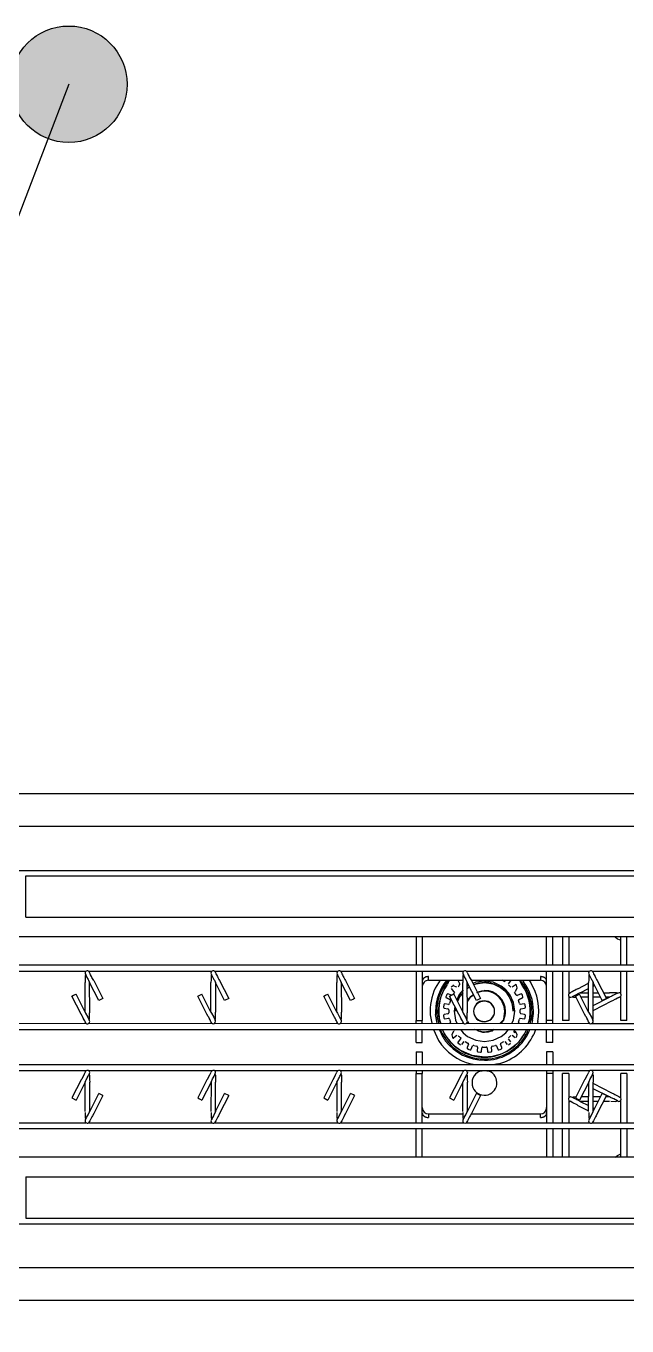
# Model space of a CAD drawing. Header units: millimetres. Extents: x -187347 to 135007, y -6415 to 292048.
# Drawn here: x -47921 to -47534, y 8436 to 9272 of the extents above; entities that cross this region are included whole.
import ezdxf

# ---------------------------------------------------------------- set-up
doc = ezdxf.new("R2010")
doc.units = ezdxf.units.MM
doc.header["$LTSCALE"] = 100
doc.layers.get('0').update_dxf_attribs({"lineweight": 18})
doc.layers.add('1', color=7, linetype='Continuous')
doc.layers.add('Layout Cabinplant', color=30, linetype='Continuous')

# ---------------------------------------------------------------- blocks, each defined once
blk = doc.blocks.new('CP_Giblet area_New')
at = {"layer": '1'}
h = blk.add_hatch(color=0, dxfattribs=at)
edge = h.paths.add_edge_path()
edge.add_arc((6716.95, -582.69), 37.5, 0, 360)
at = {"color": 0, "linetype": 'Continuous'}
for p, q in [((4976.46, 199.9), (6849.46, 199.9)), ((4976.46, 178.9), (6849.46, 178.9)), ((6849.46, 150.62), (4431.46, 150.62)), ((6744.46, 147.01), (4716.46, 147.01)), ((6744.46, 146.43), (6744.46, 147.01)), ((6744.46, 135.11), (6744.46, 146.43)), ((6744.46, 132.29), (6744.46, 135.11)), ((6744.46, 120.97), (6744.46, 132.29)), ((6744.46, 120.39), (4716.46, 120.39)), ((6744.46, 120.39), (6744.46, 120.97)), ((5900.56, 107.85), (6977.46, 107.85)), ((6357.76, 89.6), (6357.76, 107.85)), ((6361.76, 107.85), (6361.76, 89.6)), ((6363.8, 106.64), (6361.76, 105.71)), ((6365.47, 107.85), (6363.8, 106.64)), ((6395.16, 89.6), (6395.16, 107.85)), ((6399.16, 107.85), (6399.16, 89.6)), ((6405.46, 89.6), (6405.46, 107.85)), ((6409.46, 89.6), (6409.46, 107.85)), ((6489.46, 107.85), (6489.46, 89.6)), ((6493.46, 107.85), (6493.46, 89.6)), ((5660.46, 89.6), (6979.46, 89.6)), ((6380.14, 85.66), (6300.86, 85.6)), ((6357.76, 53.9), (6357.76, 85.6)), ((6361.76, 85.6), (6361.76, 71.3)), ((6378.65, 83.05), (6379.31, 84.36)), ((6379.31, 84.36), (6380.14, 85.66)), ((6461.14, 85.66), (6381.86, 85.6)), ((6395.16, 71.3), (6395.16, 85.6)), ((6399.16, 85.6), (6399.16, 53.9)), ((6405.46, 53.96), (6405.46, 85.6)), ((6409.46, 53.96), (6409.46, 85.6)), ((6459.65, 83.05), (6460.31, 84.36)), ((6460.31, 84.36), (6461.14, 85.66)), ((6542.14, 85.66), (6462.86, 85.6)), ((6489.46, 85.6), (6489.46, 53.96)), ((6493.46, 85.6), (6493.46, 53.96)), ((6540.65, 83.05), (6541.31, 84.36)), ((6541.31, 84.36), (6542.14, 85.66)), ((6623.14, 85.66), (6543.86, 85.6)), ((6621.65, 83.05), (6622.31, 84.36)), ((6622.31, 84.36), (6623.14, 85.66)), ((6704.14, 85.66), (6624.86, 85.6)), ((6702.65, 83.05), (6703.31, 84.36)), ((6703.31, 84.36), (6704.14, 85.66)), ((6785.14, 85.66), (6705.86, 85.6)), ((6370.99, 68.15), (6376.89, 79.73)), ((6379.46, 78.4), (6373.67, 66.79)), ((6376.89, 79.73), (6377.64, 81.09)), ((6377.64, 81.09), (6378, 81.75)), ((6378, 81.75), (6378.65, 83.05)), ((6379.46, 76.1), (6378.63, 76.53)), ((6379.82, 79.03), (6379.46, 78.4)), ((6379.46, 78.4), (6379.46, 59.4)), ((6380.55, 80.45), (6379.82, 79.03)), ((6380.86, 81.08), (6380.55, 80.45)), ((6381.43, 82.18), (6380.86, 81.08)), ((6381.71, 82.79), (6381.43, 82.18)), ((6382.15, 83.5), (6381.71, 82.79)), ((6382.4, 82.15), (6382.15, 83.5)), ((6382.45, 78.4), (6382.34, 59.43)), ((6382.38, 79.11), (6382.4, 82.15)), ((6389.29, 74.46), (6382.45, 77.94)), ((6413.46, 82.24), (6413.46, 79.9)), ((6457.99, 79.9), (6413.46, 79.9)), ((6451.99, 68.15), (6457.89, 79.73)), ((6460.46, 78.4), (6454.67, 66.79)), ((6457.89, 79.73), (6458.64, 81.09)), ((6458.64, 81.09), (6459, 81.75)), ((6459, 81.75), (6459.65, 83.05)), ((6460.82, 79.03), (6460.46, 78.4)), ((6460.46, 78.4), (6460.46, 59.4)), ((6461.55, 80.45), (6460.82, 79.03)), ((6461.86, 81.08), (6461.55, 80.45)), ((6462.43, 82.18), (6461.86, 81.08)), ((6462.71, 82.79), (6462.43, 82.18)), ((6463.15, 83.5), (6462.71, 82.79)), ((6463.4, 82.15), (6463.15, 83.5)), ((6463.45, 78.4), (6463.34, 59.43)), ((6463.38, 79.11), (6463.4, 82.15)), ((6485.46, 79.9), (6463.39, 79.9)), ((6485.46, 79.9), (6485.46, 82.24)), ((6532.99, 68.15), (6538.89, 79.73)), ((6541.46, 78.4), (6535.67, 66.79)), ((6538.89, 79.73), (6539.64, 81.09)), ((6539.64, 81.09), (6540, 81.75)), ((6540, 81.75), (6540.65, 83.05)), ((6541.82, 79.03), (6541.46, 78.4)), ((6541.46, 78.4), (6541.46, 59.4)), ((6542.55, 80.45), (6541.82, 79.03)), ((6542.86, 81.08), (6542.55, 80.45)), ((6543.43, 82.18), (6542.86, 81.08)), ((6543.71, 82.79), (6543.43, 82.18)), ((6544.15, 83.5), (6543.71, 82.79)), ((6544.4, 82.15), (6544.15, 83.5)), ((6544.38, 79.11), (6544.4, 82.15)), ((6544.46, 59.4), (6544.45, 78.4)), ((6613.99, 68.15), (6619.89, 79.73)), ((6622.46, 78.4), (6616.67, 66.79)), ((6619.89, 79.73), (6620.64, 81.09)), ((6620.64, 81.09), (6621, 81.75)), ((6621, 81.75), (6621.65, 83.05)), ((6622.46, 78.4), (6622.82, 79.03)), ((6622.46, 78.4), (6622.46, 59.4)), ((6622.82, 79.03), (6623.55, 80.45)), ((6623.55, 80.45), (6623.86, 81.08)), ((6623.86, 81.08), (6624.43, 82.18)), ((6624.43, 82.18), (6624.71, 82.79)), ((6624.71, 82.79), (6625.15, 83.5)), ((6625.4, 82.15), (6625.15, 83.5)), ((6625.34, 59.43), (6625.45, 78.4)), ((6625.38, 79.11), (6625.4, 82.15)), ((6694.99, 68.15), (6700.89, 79.73)), ((6703.46, 78.4), (6697.67, 66.79)), ((6700.89, 79.73), (6701.64, 81.09)), ((6701.64, 81.09), (6702, 81.75)), ((6702, 81.75), (6702.65, 83.05)), ((6703.82, 79.03), (6703.46, 78.4)), ((6703.46, 78.4), (6703.46, 59.4)), ((6704.55, 80.45), (6703.82, 79.03)), ((6704.86, 81.08), (6704.55, 80.45)), ((6705.43, 82.18), (6704.86, 81.08)), ((6705.71, 82.79), (6705.43, 82.18)), ((6706.15, 83.5), (6705.71, 82.79)), ((6706.4, 82.15), (6706.15, 83.5)), ((6706.45, 78.4), (6706.34, 59.43)), ((6706.38, 79.11), (6706.4, 82.15)), ((6362.99, 68.75), (6361.7, 69.58)), ((6361.7, 69.58), (6361.76, 53.9)), ((6364.31, 68.09), (6362.99, 68.75)), ((6365.21, 71.84), (6363.86, 71.6)), ((6363.86, 71.6), (6364.57, 71.16)), ((6365.61, 67.44), (6364.31, 68.09)), ((6364.57, 71.16), (6365.17, 70.88)), ((6365.17, 70.88), (6366.27, 70.3)), ((6368.25, 71.83), (6365.21, 71.84)), ((6366.26, 67.09), (6365.61, 67.44)), ((6367.62, 66.34), (6366.26, 67.09)), ((6366.27, 70.3), (6366.91, 69.99)), ((6366.91, 69.99), (6368.32, 69.27)), ((6368.32, 69.27), (6368.98, 69.01)), ((6368.96, 71.9), (6372.9, 71.9)), ((6368.98, 69.01), (6371.37, 68.9)), ((6368.98, 69.01), (6379.46, 63.68)), ((6370.99, 68.15), (6373.67, 66.79)), ((6374.74, 68.9), (6379.46, 68.9)), ((6376.27, 71.9), (6379.46, 71.9)), ((6382.34, 59.43), (6388.24, 71.01)), ((6387.96, 71.9), (6382.45, 74.58)), ((6382.45, 71.9), (6387.96, 71.9)), ((6382.45, 68.9), (6387.17, 68.9)), ((6385.02, 58.06), (6390.92, 69.65)), ((6387.96, 71.9), (6388.9, 71.31)), ((6390.92, 69.65), (6388.24, 71.01)), ((6388.9, 71.31), (6389.44, 71.09)), ((6389.29, 74.46), (6389.84, 74.11)), ((6389.44, 71.09), (6390.01, 70.81)), ((6389.84, 74.11), (6392.6, 72.7)), ((6390.01, 70.81), (6390.64, 70.49)), ((6392.2, 68.97), (6390.25, 68.97)), ((6390.64, 70.49), (6391.74, 69.92)), ((6391.74, 69.92), (6392.34, 69.64)), ((6392.9, 69.33), (6392.2, 68.97)), ((6392.34, 69.64), (6392.9, 69.33)), ((6392.6, 72.7), (6394.39, 71.83)), ((6392.9, 69.33), (6394.03, 68.9)), ((6395.16, 53.9), (6395.16, 69.5)), ((6451.99, 68.15), (6454.67, 66.79)), ((6463.34, 59.43), (6469.24, 71.01)), ((6466.02, 58.06), (6471.92, 69.65)), ((6471.92, 69.65), (6469.24, 71.01)), ((6532.99, 68.15), (6533.82, 67.73)), ((6533.82, 67.73), (6535.67, 66.79)), ((6544.46, 59.4), (6550.24, 71.01)), ((6547.02, 58.06), (6552.92, 69.65)), ((6552.92, 69.65), (6550.24, 71.01)), ((6613.99, 68.15), (6616.67, 66.79)), ((6625.34, 59.43), (6631.24, 71.01)), ((6628.02, 58.06), (6633.92, 69.65)), ((6632.79, 70.22), (6631.24, 71.01)), ((6633.92, 69.65), (6632.79, 70.22)), ((6694.99, 68.15), (6697.67, 66.79)), ((6706.34, 59.43), (6712.24, 71.01)), ((6709.02, 58.06), (6714.92, 69.65)), ((6714.92, 69.65), (6712.24, 71.01)), ((6379.2, 60.44), (6367.62, 66.34)), ((6379.52, 57.74), (6379.46, 59.4)), ((6382.34, 59.43), (6381.87, 58.45)), ((6460.52, 57.74), (6460.46, 59.4)), ((6462.87, 58.45), (6463.34, 59.43)), ((6541.47, 58.68), (6541.46, 59.4)), ((6541.52, 57.74), (6541.47, 58.68)), ((6544.46, 59.4), (6543.87, 58.45)), ((6622.47, 58.68), (6622.46, 59.4)), ((6622.52, 57.74), (6622.47, 58.68)), ((6625.34, 59.43), (6624.87, 58.45)), ((6703.52, 57.74), (6703.46, 59.4)), ((6706.34, 59.43), (6705.87, 58.45)), ((6300.86, 52.2), (6380.49, 51.97)), ((6357.76, 53.9), (6358.99, 53.9)), ((6358.99, 53.9), (6361.76, 53.9)), ((6379.89, 54.46), (6379.46, 53.32)), ((6379.52, 57.1), (6379.52, 57.74)), ((6379.52, 55.16), (6379.52, 57.1)), ((6379.89, 54.46), (6379.52, 55.16)), ((6380.2, 55.01), (6379.89, 54.46)), ((6380.48, 55.62), (6380.2, 55.01)), ((6381.05, 56.72), (6380.48, 55.62)), ((6381.36, 57.35), (6381.05, 56.72)), ((6381.65, 57.91), (6381.36, 57.35)), ((6381.87, 58.45), (6381.65, 57.91)), ((6381.86, 52.2), (6461.06, 52.2)), ((6383.26, 54.75), (6382.39, 52.96)), ((6384.66, 57.51), (6383.26, 54.75)), ((6385.02, 58.06), (6384.66, 57.51)), ((6395.16, 53.9), (6396.39, 53.9)), ((6396.39, 53.9), (6399.16, 53.9)), ((6405.46, 52.2), (6405.46, 53.96)), ((6405.46, 53.96), (6409.46, 53.96)), ((6409.46, 52.2), (6409.46, 53.96)), ((6447.95, 52.2), (6446.39, 52.51)), ((6452.52, 52.51), (6450.96, 52.2)), ((6460.46, 53.32), (6460.89, 54.46)), ((6460.52, 57.1), (6460.52, 57.74)), ((6460.52, 55.16), (6460.52, 57.1)), ((6460.89, 54.46), (6460.52, 55.16)), ((6460.89, 54.46), (6461.2, 55.01)), ((6461.2, 55.01), (6461.48, 55.62)), ((6461.48, 55.62), (6462.05, 56.72)), ((6462.05, 56.72), (6462.36, 57.35)), ((6462.36, 57.35), (6462.65, 57.91)), ((6462.65, 57.91), (6462.87, 58.45)), ((6462.86, 52.2), (6542.06, 52.2)), ((6464.26, 54.75), (6463.39, 52.96)), ((6465.66, 57.51), (6464.26, 54.75)), ((6466.02, 58.06), (6465.66, 57.51)), ((6493.46, 53.96), (6489.46, 53.96)), ((6489.46, 52.2), (6489.46, 53.96)), ((6493.46, 52.2), (6493.46, 53.96)), ((6541.89, 54.46), (6541.46, 53.32)), ((6541.52, 57.1), (6541.52, 57.74)), ((6541.52, 55.16), (6541.52, 57.1)), ((6541.89, 54.46), (6541.52, 55.16)), ((6542.2, 55.01), (6541.89, 54.46)), ((6542.48, 55.62), (6542.2, 55.01)), ((6543.05, 56.72), (6542.48, 55.62)), ((6543.36, 57.35), (6543.05, 56.72)), ((6543.65, 57.91), (6543.36, 57.35)), ((6543.87, 58.45), (6543.65, 57.91)), ((6543.86, 52.2), (6623.06, 52.2)), ((6545.26, 54.75), (6544.39, 52.96)), ((6546.66, 57.51), (6545.26, 54.75)), ((6547.02, 58.06), (6546.66, 57.51)), ((6622.89, 54.46), (6622.46, 53.32)), ((6622.52, 57.1), (6622.52, 57.74)), ((6622.52, 55.16), (6622.52, 57.1)), ((6622.89, 54.46), (6622.52, 55.16)), ((6623.2, 55.01), (6622.89, 54.46)), ((6623.48, 55.62), (6623.2, 55.01)), ((6624.05, 56.72), (6623.48, 55.62)), ((6624.36, 57.35), (6624.05, 56.72)), ((6624.65, 57.91), (6624.36, 57.35)), ((6624.87, 58.45), (6624.65, 57.91)), ((6624.86, 52.2), (6704.06, 52.2)), ((6626.26, 54.75), (6625.39, 52.96)), ((6627.66, 57.51), (6626.26, 54.75)), ((6628.02, 58.06), (6627.66, 57.51)), ((6703.89, 54.46), (6703.46, 53.32)), ((6703.52, 57.1), (6703.52, 57.74)), ((6703.52, 55.16), (6703.52, 57.1)), ((6703.89, 54.46), (6703.52, 55.16)), ((6704.2, 55.01), (6703.89, 54.46)), ((6704.48, 55.62), (6704.2, 55.01)), ((6705.05, 56.72), (6704.48, 55.62)), ((6705.36, 57.35), (6705.05, 56.72)), ((6705.65, 57.91), (6705.36, 57.35)), ((6705.87, 58.45), (6705.65, 57.91)), ((6705.86, 52.2), (6785.06, 52.2)), ((6706.39, 52.96), (6707.03, 54.32)), ((6707.03, 54.32), (6708.63, 57.47)), ((6708.63, 57.47), (6709.02, 58.06)), ((6979.46, 48.2), (5660.46, 48.2)), ((6405.46, 39.9), (6405.46, 48.2)), ((6409.46, 39.9), (6409.46, 48.2)), ((6439.42, 41.64), (6441.13, 42.2)), ((6440.75, 47.8), (6442.85, 48.2)), ((6441.13, 42.2), (6443.72, 42.84)), ((6443.72, 42.84), (6444.32, 42.95)), ((6444.32, 42.95), (6449.46, 43.4)), ((6450.92, 43.36), (6449.46, 43.4)), ((6449.46, 43.4), (6457.39, 42.31)), ((6452.37, 43.25), (6450.92, 43.36)), ((6453.82, 43.08), (6452.37, 43.25)), ((6454.59, 42.95), (6453.82, 43.08)), ((6455.25, 42.82), (6454.59, 42.95)), ((6458.16, 47.8), (6455, 48.2)), ((6457.39, 42.31), (6455.25, 42.82)), ((6457.39, 42.31), (6464.24, 39.42)), ((6458.57, 41.96), (6458, 42.1)), ((6459.5, 41.64), (6458.57, 41.96)), ((6489.46, 39.9), (6489.46, 48.2)), ((6493.46, 39.9), (6493.46, 48.2)), ((6405.46, 39.9), (6409.46, 39.9)), ((6405.46, 33.9), (6409.46, 33.9)), ((6405.46, 33.9), (6405.46, 25.6)), ((6409.46, 33.9), (6409.46, 25.6)), ((6427.11, 33.16), (6427.57, 33.68)), ((6427.57, 33.68), (6428.91, 35.07)), ((6428.91, 35.07), (6430.93, 36.86)), ((6430.93, 36.86), (6433.48, 38.7)), ((6432.58, 33.6), (6434.01, 31.67)), ((6433.98, 35.41), (6432.69, 34.42)), ((6433.48, 38.7), (6434.91, 39.56)), ((6436.29, 33.42), (6434.8, 35.29)), ((6434.91, 39.56), (6435.66, 39.98)), ((6435.66, 39.98), (6438.31, 41.21)), ((6438.85, 34.31), (6437.08, 33.29)), ((6438.26, 37.29), (6439.13, 35.06)), ((6438.31, 41.21), (6439.42, 41.64)), ((6441.79, 36.16), (6440.83, 38.36)), ((6444.5, 36.36), (6442.34, 35.8)), ((6444.69, 39.39), (6444.96, 37.01)), ((6446.86, 40.27), (6445.19, 40.05)), ((6447.81, 37.39), (6447.46, 39.76)), ((6449.46, 36.9), (6448.43, 36.88)), ((6450.51, 36.88), (6449.46, 36.9)), ((6451.45, 39.76), (6451.1, 37.39)), ((6453.72, 40.05), (6452.11, 40.27)), ((6453.95, 37.01), (6454.22, 39.39)), ((6456.39, 35.83), (6454.41, 36.36)), ((6458.08, 38.36), (6457.12, 36.16)), ((6461.7, 40.74), (6459.5, 41.64)), ((6459.6, 38.38), (6460.34, 38.06)), ((6459.78, 35.06), (6460.65, 37.29)), ((6461.83, 33.29), (6460.06, 34.31)), ((6464.24, 39.42), (6461.7, 40.74)), ((6464.11, 35.29), (6462.62, 33.42)), ((6465.42, 38.71), (6464.24, 39.42)), ((6464.24, 39.42), (6465.42, 38.71)), ((6464.9, 31.67), (6466.33, 33.6)), ((6466.22, 34.42), (6464.93, 35.41)), ((6466.01, 38.32), (6465.42, 38.71)), ((6465.42, 38.71), (6468.18, 36.7)), ((6468.18, 36.7), (6466.01, 38.32)), ((6469.73, 35.33), (6468.18, 36.7)), ((6468.18, 36.7), (6471.57, 33.41)), ((6471.57, 33.41), (6469.73, 35.33)), ((6493.46, 39.9), (6489.46, 39.9)), ((6493.46, 33.9), (6489.46, 33.9)), ((6489.46, 33.9), (6489.46, 25.6)), ((6493.46, 33.9), (6493.46, 25.6)), ((6979.46, 25.6), (5660.46, 25.6)), ((6416.52, 25.6), (6417.79, 28.8)), ((6420.38, 25.6), (6420.88, 27.16)), ((6421.65, 26.88), (6421.27, 25.6)), ((6422.46, 25.6), (6422.62, 26.15)), ((6422.62, 26.15), (6423.76, 28.39)), ((6423.76, 28.39), (6424.25, 29.23)), ((6424.25, 29.23), (6425.09, 30.53)), ((6425.09, 30.53), (6425.56, 31.2)), ((6425.56, 31.2), (6427.11, 33.16)), ((6428.94, 30.67), (6428.43, 29.03)), ((6428.43, 29.03), (6429.56, 26.6)), ((6430.07, 26.27), (6429.68, 25.6)), ((6431.68, 29.35), (6429.76, 30.77)), ((6435.67, 27.69), (6433.95, 25.6)), ((6438.62, 30.11), (6435.67, 27.69)), ((6443.79, 32.56), (6438.62, 30.11)), ((6443.13, 25.6), (6444.29, 26.37)), ((6449.46, 33.4), (6443.79, 32.56)), ((6444.29, 26.37), (6444.02, 25.6)), ((6444.29, 26.37), (6449.46, 27.4)), ((6455.12, 32.56), (6449.46, 33.4)), ((6454.43, 25.91), (6455.78, 25.6)), ((6460.29, 30.11), (6455.12, 32.56)), ((6463.24, 27.69), (6460.29, 30.11)), ((6464.96, 25.6), (6463.24, 27.69)), ((6469.15, 30.77), (6467.23, 29.35)), ((6469.23, 25.6), (6468.84, 26.27)), ((6469.35, 26.6), (6470.48, 29.03)), ((6470.48, 29.03), (6469.97, 30.67)), ((6472.91, 31.79), (6471.57, 33.41)), ((6471.57, 33.41), (6475.12, 28.44)), ((6473.88, 30.44), (6472.91, 31.79)), ((6474.26, 29.87), (6473.88, 30.44)), ((6475.12, 28.44), (6474.26, 29.87)), ((6476.29, 26.15), (6475.12, 28.44)), ((6475.12, 28.44), (6476.29, 26.15)), ((6476.05, 30.78), (6478.49, 25.6)), ((6476.45, 25.6), (6476.29, 26.15)), ((6476.29, 26.15), (6476.45, 25.6)), ((6476.29, 26.15), (6476.45, 25.6)), ((6477.7, 25.6), (6477.47, 26.41)), ((6482.33, 25.6), (6479.01, 32.65)), ((6380.49, 21.83), (6300.77, 21.66)), ((6357.76, 19.9), (6357.76, -11.8)), ((6357.76, 19.9), (6358.99, 19.9)), ((6358.99, 19.9), (6361.76, 19.9)), ((6361.76, 19.9), (6361.76, 4.3)), ((6379.76, 19.5), (6379.52, 18.64)), ((6379.52, 18.64), (6379.53, 17.4)), ((6379.53, 17.4), (6379.52, 16.7)), ((6380.69, 17.74), (6379.76, 19.5)), ((6382.09, 15.03), (6380.69, 17.74)), ((6381.77, 21.66), (6382.44, 20.64)), ((6461.06, 21.6), (6381.77, 21.66)), ((6382.44, 20.64), (6382.7, 20.07)), ((6382.7, 20.07), (6383.03, 19.48)), ((6383.03, 19.48), (6383.58, 18.37)), ((6383.58, 18.37), (6383.91, 17.75)), ((6383.91, 17.75), (6384.2, 17.19)), ((6384.2, 17.19), (6385.02, 15.73)), ((6395.16, 4.3), (6395.16, 19.9)), ((6395.16, 19.9), (6396.39, 19.9)), ((6396.39, 19.9), (6399.16, 19.9)), ((6399.16, -11.8), (6399.16, 19.9)), ((6405.46, 21.6), (6405.46, 19.84)), ((6405.46, 19.84), (6405.46, -11.8)), ((6405.46, 19.84), (6409.46, 19.84)), ((6409.46, 21.6), (6409.46, 19.84)), ((6409.46, 19.84), (6409.46, -11.8)), ((6415.08, 20.46), (6415.37, 21.6)), ((6418.51, 19.8), (6419.09, 21.6)), ((6420.05, 21.6), (6419.12, 18.52)), ((6420.01, 15.75), (6420.13, 17.12)), ((6420.13, 17.12), (6420.26, 18.1)), ((6420.26, 18.1), (6421.28, 21.6)), ((6420.26, 18.1), (6420.56, 19.82)), ((6420.56, 19.82), (6420.76, 20.73)), ((6423.3, 18.16), (6423.09, 16.55)), ((6426.41, 18.39), (6423.89, 18.67)), ((6427.53, 20.83), (6427, 18.86)), ((6430.8, 19.56), (6429.96, 13.9)), ((6431.76, 21.6), (6430.8, 19.56)), ((6436.98, 19.07), (6436.46, 13.9)), ((6439.27, 21.6), (6436.98, 19.07)), ((6436.98, 19.07), (6438.68, 21.6)), ((6460.47, 20.36), (6459.64, 21.6)), ((6460.23, 21.6), (6460.61, 21.04)), ((6460.76, 19.5), (6460.52, 18.64)), ((6460.52, 18.64), (6460.53, 17.4)), ((6460.53, 17.4), (6460.52, 16.7)), ((6461.69, 17.74), (6460.76, 19.5)), ((6463.09, 15.03), (6461.69, 17.74)), ((6462.77, 21.66), (6463.44, 20.64)), ((6542.06, 21.6), (6462.77, 21.66)), ((6463.44, 20.64), (6463.7, 20.07)), ((6463.7, 20.07), (6464.03, 19.48)), ((6464.03, 19.48), (6464.58, 18.37)), ((6464.58, 18.37), (6464.91, 17.75)), ((6464.91, 17.75), (6465.2, 17.19)), ((6465.2, 17.19), (6466.02, 15.73)), ((6468.11, 19.56), (6467.15, 21.6)), ((6468.96, 13.9), (6468.11, 19.56)), ((6471.91, 18.86), (6471.38, 20.83)), ((6474.95, 18.66), (6472.57, 18.39)), ((6475.82, 16.55), (6475.61, 18.16)), ((6477.63, 21.6), (6478.65, 18.1)), ((6478.15, 20.73), (6478.35, 19.82)), ((6478.35, 19.82), (6478.65, 18.1)), ((6478.65, 18.1), (6478.78, 17.12)), ((6478.78, 17.12), (6478.87, 16.14)), ((6479.86, 18.01), (6478.84, 21.6)), ((6479.8, 21.6), (6480.89, 15.88)), ((6484.39, 16.1), (6483.34, 21.6)), ((6489.46, 21.6), (6489.46, 19.84)), ((6489.46, -11.8), (6489.46, 19.84)), ((6493.46, 19.84), (6489.46, 19.84)), ((6493.46, 21.6), (6493.46, 19.84)), ((6493.46, -11.8), (6493.46, 19.84)), ((6541.76, 19.5), (6541.52, 18.64)), ((6541.52, 18.64), (6541.53, 17.4)), ((6541.53, 17.4), (6541.52, 16.7)), ((6542.69, 17.74), (6541.76, 19.5)), ((6544.09, 15.03), (6542.69, 17.74)), ((6543.77, 21.66), (6544.44, 20.64)), ((6623.06, 21.6), (6543.77, 21.66)), ((6544.44, 20.64), (6544.7, 20.07)), ((6544.7, 20.07), (6545.03, 19.48)), ((6545.03, 19.48), (6545.58, 18.37)), ((6545.58, 18.37), (6545.91, 17.75)), ((6545.91, 17.75), (6546.2, 17.19)), ((6546.2, 17.19), (6547.02, 15.73)), ((6622.76, 19.5), (6622.52, 18.64)), ((6622.52, 18.64), (6622.53, 17.4)), ((6622.53, 17.4), (6622.52, 16.7)), ((6623.69, 17.74), (6622.76, 19.5)), ((6625.09, 15.03), (6623.69, 17.74)), ((6624.77, 21.66), (6625.44, 20.64)), ((6704.06, 21.6), (6624.77, 21.66)), ((6625.44, 20.64), (6625.7, 20.07)), ((6625.7, 20.07), (6626.03, 19.48)), ((6626.03, 19.48), (6626.58, 18.37)), ((6626.58, 18.37), (6626.91, 17.75)), ((6626.91, 17.75), (6627.2, 17.19)), ((6627.2, 17.19), (6628.02, 15.73)), ((6703.76, 19.5), (6703.52, 18.64)), ((6703.52, 18.64), (6703.53, 17.4)), ((6703.53, 17.4), (6703.52, 16.7)), ((6704.69, 17.74), (6703.76, 19.5)), ((6706.09, 15.03), (6704.69, 17.74)), ((6705.77, 21.66), (6706.44, 20.64)), ((6785.06, 21.6), (6705.77, 21.66)), ((6706.44, 20.64), (6706.7, 20.07)), ((6706.7, 20.07), (6707.03, 19.48)), ((6707.03, 19.48), (6707.58, 18.37)), ((6707.58, 18.37), (6707.91, 17.75)), ((6707.91, 17.75), (6708.2, 17.19)), ((6708.2, 17.19), (6709.02, 15.73)), ((6367.62, 7.46), (6379.2, 13.36)), ((6379.46, 10.12), (6368.98, 4.79)), ((6379.53, 15.11), (6379.46, 14.4)), ((6379.46, 14.4), (6379.57, -4.57)), ((6379.52, 16.7), (6379.53, 15.11)), ((6382.46, 14.4), (6382.09, 15.03)), ((6382.46, 14.4), (6382.45, -4.6)), ((6382.46, 14.4), (6388.24, 2.79)), ((6385.02, 15.73), (6390.92, 4.15)), ((6419.96, 13.9), (6419.97, 14.83)), ((6420.06, 11.48), (6419.96, 13.9)), ((6419.97, 14.83), (6420.01, 15.75)), ((6420.26, 9.69), (6420.06, 11.48)), ((6420.34, 9.15), (6420.26, 9.69)), ((6420.79, 6.95), (6420.34, 9.15)), ((6423.09, 11.25), (6423.3, 9.64)), ((6423.6, 15.9), (6425.97, 15.54)), ((6425.97, 12.26), (6423.6, 11.9)), ((6423.89, 9.13), (6426.41, 9.41)), ((6427, 8.94), (6427.53, 6.96)), ((6429.96, 13.9), (6430.8, 8.23)), ((6431.76, 8.49), (6430.96, 13.9)), ((6432.37, 7.21), (6431.76, 8.49)), ((6460.53, 15.11), (6460.46, 14.4)), ((6460.46, 14.4), (6460.57, -4.57)), ((6460.52, 16.7), (6460.53, 15.11)), ((6463.46, 14.4), (6463.09, 15.03)), ((6463.46, 14.4), (6463.45, -4.6)), ((6469.24, 2.79), (6463.46, 14.4)), ((6466.02, 15.73), (6471.92, 4.15)), ((6467.73, 12.37), (6467.96, 13.9)), ((6467.96, 13.9), (6467.73, 12.37)), ((6468.5, 10.85), (6468.96, 13.9)), ((6471.38, 6.96), (6471.91, 8.94)), ((6472.5, 9.41), (6475.02, 9.13)), ((6472.94, 15.54), (6475.31, 15.9)), ((6475.31, 11.9), (6472.94, 12.26)), ((6475.61, 9.64), (6475.82, 11.25)), ((6478.57, 9.15), (6478.23, 7.39)), ((6478.7, 10.06), (6478.57, 9.15)), ((6478.89, 11.95), (6478.7, 10.06)), ((6478.87, 16.14), (6478.94, 14.83)), ((6478.96, 13.9), (6478.89, 11.95)), ((6478.94, 14.83), (6478.96, 13.9)), ((6541.53, 15.11), (6541.46, 14.4)), ((6541.57, -4.57), (6541.46, 14.4)), ((6541.52, 16.7), (6541.53, 15.11)), ((6544.46, 14.4), (6544.09, 15.03)), ((6544.46, 14.4), (6544.45, -4.6)), ((6544.46, 14.4), (6550.24, 2.79)), ((6547.02, 15.73), (6552.92, 4.15)), ((6622.53, 15.11), (6622.46, 14.4)), ((6622.57, -4.57), (6622.46, 14.4)), ((6622.52, 16.7), (6622.53, 15.11)), ((6625.46, 14.4), (6625.09, 15.03)), ((6625.46, 14.4), (6625.45, -4.6)), ((6625.46, 14.4), (6631.24, 2.79)), ((6628.02, 15.73), (6633.92, 4.15)), ((6703.53, 15.11), (6703.46, 14.4)), ((6703.46, 14.4), (6703.57, -4.57)), ((6703.52, 16.7), (6703.53, 15.11)), ((6706.46, 14.4), (6706.09, 15.03)), ((6706.46, 14.4), (6706.45, -4.6)), ((6706.46, 14.4), (6712.24, 2.79)), ((6709.02, 15.73), (6714.92, 4.15)), ((6361.76, 2.5), (6361.76, -11.8)), ((6362.52, 4.83), (6363.29, 5.15)), ((6362.88, 1.9), (6364.01, 2.33)), ((6363.29, 5.15), (6363.87, 5.47)), ((6363.41, 1.97), (6364.01, 2.33)), ((6363.87, 5.47), (6364.98, 6.03)), ((6364.01, 2.33), (6365.17, 2.92)), ((6364.01, 2.33), (6364.71, 1.97)), ((6364.71, 1.97), (6365.95, 1.98)), ((6364.98, 6.03), (6365.61, 6.36)), ((6365.17, 2.92), (6366.91, 3.81)), ((6365.61, 6.36), (6367.02, 7.08)), ((6365.95, 1.98), (6366.66, 1.97)), ((6366.66, 1.97), (6367.29, 1.97)), ((6366.91, 3.81), (6367.47, 4.09)), ((6367.02, 7.08), (6367.62, 7.46)), ((6367.29, 1.97), (6368.96, 1.9)), ((6367.47, 4.09), (6368.98, 4.79)), ((6372.9, 1.9), (6368.96, 1.9)), ((6368.98, 4.79), (6371.37, 4.9)), ((6370.99, 5.65), (6371.82, 6.07)), ((6376.89, -5.94), (6370.99, 5.65)), ((6371.82, 6.07), (6373.67, 7.01)), ((6373.67, 7.01), (6379.57, -4.57)), ((6374.74, 4.9), (6379.46, 4.9)), ((6379.46, 1.9), (6376.27, 1.9)), ((6382.45, 4.9), (6387.17, 4.9)), ((6387.96, 1.9), (6382.45, -0.78)), ((6387.96, 1.9), (6382.45, 1.9)), ((6387.96, 1.9), (6388.59, 2.27)), ((6389.79, 3.58), (6388.24, 2.79)), ((6388.59, 2.27), (6391.3, 3.66)), ((6390.92, 4.15), (6389.79, 3.58)), ((6390.44, -0.04), (6391.3, 0.44)), ((6392.2, 4.83), (6390.96, 4.82)), ((6391.3, 3.66), (6393.05, 4.6)), ((6391.3, 0.44), (6391.93, 0.77)), ((6391.93, 0.77), (6393.04, 1.33)), ((6393.05, 4.6), (6392.2, 4.83)), ((6393.04, 1.33), (6393.62, 1.65)), ((6393.62, 1.65), (6394.2, 1.92)), ((6394.2, 1.92), (6395.21, 2.58)), ((6395.16, -11.8), (6395.21, 2.58)), ((6421.37, 4.86), (6420.79, 6.95)), ((6422.2, 2.62), (6421.37, 4.86)), ((6422.62, 1.64), (6422.2, 2.62)), ((6422.9, 1.05), (6422.62, 1.64)), ((6423.22, 0.41), (6422.9, 1.05)), ((6423.99, -0.99), (6423.22, 0.41)), ((6427.19, 6.23), (6424.99, 5.28)), ((6424.99, 5.28), (6427.19, 6.23)), ((6425.84, 2.66), (6428.51, 3.62)), ((6429.56, 1.2), (6428.43, -1.23)), ((6429.04, 3.3), (6430.07, 1.52)), ((6430.8, 8.23), (6433.24, 3.06)), ((6433.84, 4.11), (6432.37, 7.21)), ((6433.24, 3.06), (6435.67, 0.11)), ((6434.09, 3.59), (6433.84, 4.11)), ((6436.39, 0.81), (6434.09, 3.59)), ((6435.67, 0.11), (6438.62, -2.31)), ((6439.18, -1.48), (6436.39, 0.81)), ((6454.43, 1.89), (6449.46, 0.4)), ((6451.99, 5.65), (6454.67, 7.01)), ((6457.89, -5.94), (6451.99, 5.65)), ((6454.67, 7.01), (6460.57, -4.57)), ((6458.65, 4.71), (6456.55, 3.31)), ((6456.55, 3.31), (6458.65, 4.71)), ((6458.65, 4.71), (6460.46, 7.41)), ((6460.46, 6.53), (6458.65, 4.71)), ((6463.24, 0.11), (6465.67, 3.06)), ((6463.45, 1.93), (6465.07, 4.12)), ((6464.83, 3.61), (6463.45, 1.93)), ((6465.07, 4.12), (6464.83, 3.61)), ((6466.54, 7.22), (6465.07, 4.12)), ((6465.07, 4.12), (6465.48, 4.65)), ((6465.48, 4.65), (6466.54, 7.22)), ((6465.67, 3.06), (6467.32, 6.56)), ((6468.84, 1.52), (6469.87, 3.3)), ((6470.79, 3.58), (6469.24, 2.79)), ((6470.85, -0.76), (6469.35, 1.2)), ((6470.62, 3.58), (6473.07, 2.66)), ((6471.92, 4.15), (6470.79, 3.58)), ((6473.92, 5.28), (6471.72, 6.23)), ((6471.72, 6.23), (6473.92, 5.28)), ((6475.69, 0.41), (6475.09, -0.69)), ((6476.01, 1.05), (6475.69, 0.41)), ((6476.29, 1.64), (6476.01, 1.05)), ((6476.83, 2.9), (6476.29, 1.64)), ((6477.56, 4.93), (6476.83, 2.9)), ((6478.23, 7.39), (6477.56, 4.93)), ((6532.99, 5.65), (6533.82, 6.07)), ((6538.89, -5.94), (6532.99, 5.65)), ((6533.82, 6.07), (6535.67, 7.01)), ((6535.67, 7.01), (6541.57, -4.57)), ((6551.79, 3.58), (6550.24, 2.79)), ((6552.92, 4.15), (6551.79, 3.58)), ((6613.99, 5.65), (6616.67, 7.01)), ((6619.89, -5.94), (6613.99, 5.65)), ((6616.67, 7.01), (6622.57, -4.57)), ((6633.92, 4.15), (6631.24, 2.79)), ((6694.99, 5.65), (6695.82, 6.07)), ((6700.89, -5.94), (6694.99, 5.65)), ((6695.82, 6.07), (6697.67, 7.01)), ((6697.67, 7.01), (6703.57, -4.57)), ((6713.79, 3.58), (6712.24, 2.79)), ((6714.92, 4.15), (6713.79, 3.58)), ((6377.28, -6.53), (6376.89, -5.94)), ((6378, -7.95), (6377.28, -6.53)), ((6378.33, -8.57), (6378, -7.95)), ((6379.46, -2.31), (6378.63, -2.73)), ((6380.26, -6.09), (6379.57, -4.57)), ((6380.55, -6.65), (6380.26, -6.09)), ((6381.43, -8.38), (6380.55, -6.65)), ((6382.38, -7.6), (6382.39, -6.9)), ((6382.39, -8.84), (6382.38, -7.6)), ((6382.39, -6.26), (6382.45, -4.6)), ((6382.39, -6.9), (6382.39, -6.26)), ((6389.29, -0.66), (6382.45, -4.15)), ((6389.29, -0.66), (6390.44, -0.04)), ((6413.46, -8.44), (6413.46, -6.1)), ((6458, -6.1), (6413.46, -6.1)), ((6420.81, -6.1), (6419.9, -4.85)), ((6424.81, -2.31), (6423.99, -0.99)), ((6425.24, -6.1), (6424.26, -5)), ((6426.09, -4.39), (6425.15, -2.82)), ((6425.15, -2.82), (6425.65, -3.6)), ((6425.65, -3.6), (6426.09, -4.39)), ((6426.37, -4.94), (6426.09, -4.39)), ((6426.25, -5.79), (6426.37, -4.94)), ((6426.35, -6.36), (6426.37, -4.94)), ((6426.37, -4.94), (6426.91, -6.12)), ((6428.43, -1.23), (6428.94, -2.87)), ((6429.76, -2.97), (6431.68, -1.55)), ((6434.01, -3.87), (6432.58, -5.8)), ((6437.08, -5.49), (6438.14, -6.1)), ((6438.62, -2.31), (6443.79, -4.76)), ((6439.68, -1.72), (6439.18, -1.48)), ((6443.44, -3.5), (6439.68, -1.72)), ((6444.08, -3.8), (6443.44, -3.5)), ((6443.79, -4.76), (6449.46, -5.6)), ((6449.46, -4.6), (6444.08, -3.8)), ((6451.53, -6.1), (6447.53, -6.1)), ((6454.86, -3.79), (6449.46, -4.6)), ((6449.46, -5.6), (6455.12, -4.76)), ((6456.43, -3.05), (6454.86, -3.79)), ((6455.12, -4.76), (6456.87, -3.93)), ((6458.28, -6.53), (6457.89, -5.94)), ((6459, -7.95), (6458.28, -6.53)), ((6459.33, -8.57), (6459, -7.95)), ((6459.75, -1.47), (6459.14, -1.76)), ((6459.59, -2.65), (6460.29, -2.31)), ((6459.75, -1.47), (6460.46, -0.89)), ((6460.46, -0.89), (6459.75, -1.47)), ((6461.26, -6.09), (6460.57, -4.57)), ((6461.55, -6.65), (6461.26, -6.09)), ((6462.43, -8.38), (6461.55, -6.65)), ((6463.38, -7.6), (6463.39, -6.9)), ((6463.39, -8.84), (6463.38, -7.6)), ((6463.39, -6.26), (6463.45, -4.6)), ((6485.46, -6.1), (6463.39, -6.1)), ((6463.39, -6.9), (6463.39, -6.26)), ((6466.33, -5.8), (6465.38, -3.51)), ((6467.23, -1.55), (6469.51, -2.49)), ((6469.51, -2.49), (6470.96, -1.58)), ((6472.36, -5.33), (6472.04, -6.04)), ((6472.72, -4.6), (6472.36, -5.33)), ((6472.72, -4.6), (6473.21, -3.68)), ((6473.02, -5.76), (6472.72, -4.6)), ((6473.76, -2.82), (6473.21, -3.68)), ((6475.09, -0.69), (6474.1, -2.31)), ((6477.89, -6.1), (6481.12, -1)), ((6485.46, -6.1), (6485.46, -8.44)), ((6539.28, -6.53), (6538.89, -5.94)), ((6540, -7.95), (6539.28, -6.53)), ((6540.33, -8.57), (6540, -7.95)), ((6542.26, -6.09), (6541.57, -4.57)), ((6542.55, -6.65), (6542.26, -6.09)), ((6543.43, -8.38), (6542.55, -6.65)), ((6544.38, -7.6), (6544.39, -6.9)), ((6544.39, -8.84), (6544.38, -7.6)), ((6544.39, -6.26), (6544.45, -4.6)), ((6544.39, -6.9), (6544.39, -6.26)), ((6620.28, -6.53), (6619.89, -5.94)), ((6621, -7.95), (6620.28, -6.53)), ((6621.33, -8.57), (6621, -7.95)), ((6623.26, -6.09), (6622.57, -4.57)), ((6623.55, -6.65), (6623.26, -6.09)), ((6624.43, -8.38), (6623.55, -6.65)), ((6625.38, -7.6), (6625.39, -6.9)), ((6625.39, -8.84), (6625.38, -7.6)), ((6625.39, -6.26), (6625.45, -4.6)), ((6625.39, -6.9), (6625.39, -6.26)), ((6700.89, -5.94), (6701.28, -6.53)), ((6701.28, -6.53), (6702, -7.95)), ((6702, -7.95), (6702.33, -8.57)), ((6704.26, -6.09), (6703.57, -4.57)), ((6704.55, -6.65), (6704.26, -6.09)), ((6705.43, -8.38), (6704.55, -6.65)), ((6706.38, -7.6), (6706.39, -6.9)), ((6706.39, -8.84), (6706.38, -7.6)), ((6706.39, -6.26), (6706.45, -4.6)), ((6706.39, -6.9), (6706.39, -6.26)), ((5660.46, -15.8), (6979.46, -15.8)), ((6300.86, -11.8), (6380.06, -11.8)), ((6357.76, -15.8), (6357.76, -34.05)), ((6361.76, -15.8), (6361.76, -34.05)), ((6378.88, -9.68), (6378.33, -8.57)), ((6379.21, -10.27), (6378.88, -9.68)), ((6379.52, -11.04), (6379.21, -10.27)), ((6382.02, -9.54), (6381.43, -8.38)), ((6381.86, -11.8), (6461.06, -11.8)), ((6382.02, -9.54), (6382.39, -8.84)), ((6382.39, -10.14), (6382.02, -9.54)), ((6382.45, -10.68), (6382.02, -9.54)), ((6395.16, -34.05), (6395.16, -15.8)), ((6399.16, -34.05), (6399.16, -15.8)), ((6405.46, -15.8), (6405.46, -34.05)), ((6409.46, -15.8), (6409.46, -34.05)), ((6459.88, -9.68), (6459.33, -8.57)), ((6460.21, -10.27), (6459.88, -9.68)), ((6460.52, -11.04), (6460.21, -10.27)), ((6463.02, -9.54), (6462.43, -8.38)), ((6462.86, -11.8), (6542.06, -11.8)), ((6463.02, -9.54), (6463.39, -8.84)), ((6463.39, -10.14), (6463.02, -9.54)), ((6463.45, -10.68), (6463.02, -9.54)), ((6489.46, -34.05), (6489.46, -15.8)), ((6493.46, -34.05), (6493.46, -15.8)), ((6540.88, -9.68), (6540.33, -8.57)), ((6541.21, -10.27), (6540.88, -9.68)), ((6541.52, -11.04), (6541.21, -10.27)), ((6544.02, -9.54), (6543.43, -8.38)), ((6543.86, -11.8), (6623.06, -11.8)), ((6544.02, -9.54), (6544.39, -8.84)), ((6544.39, -10.14), (6544.02, -9.54)), ((6544.45, -10.68), (6544.02, -9.54)), ((6621.88, -9.68), (6621.33, -8.57)), ((6622.21, -10.27), (6621.88, -9.68)), ((6622.52, -11.04), (6622.21, -10.27)), ((6625.02, -9.54), (6624.43, -8.38)), ((6624.86, -11.8), (6704.06, -11.8)), ((6625.02, -9.54), (6625.39, -8.84)), ((6625.39, -10.14), (6625.02, -9.54)), ((6625.45, -10.68), (6625.02, -9.54)), ((6702.33, -8.57), (6702.88, -9.68)), ((6702.88, -9.68), (6703.21, -10.27)), ((6703.21, -10.27), (6703.52, -11.04)), ((6706.02, -9.54), (6705.43, -8.38)), ((6705.86, -11.8), (6785.06, -11.8)), ((6706.02, -9.54), (6706.39, -8.84)), ((6706.39, -10.14), (6706.02, -9.54)), ((6706.45, -10.68), (6706.02, -9.54)), ((6363.8, -32.84), (6361.76, -31.91)), ((6365.47, -34.05), (6363.8, -32.84)), ((5900.56, -34.05), (6977.46, -34.05)), ((6744.46, -46.59), (4716.46, -46.59)), ((6744.46, -46.59), (6744.46, -47.17)), ((6744.46, -47.17), (6744.46, -58.49)), ((6744.46, -58.49), (6744.46, -61.31)), ((6744.46, -61.31), (6744.46, -72.63)), ((6744.46, -73.21), (4716.46, -73.21)), ((6744.46, -72.63), (6744.46, -73.21)), ((6849.46, -76.82), (4431.46, -76.82)), ((4976.46, -105.1), (6849.46, -105.1)), ((4976.46, -126.1), (6849.46, -126.1))]:
    blk.add_line(p, q, dxfattribs=at)
for centre, radius, start, end in [((6380.96, 84.4), 1.5, 322.99841, 123.00003), ((6461.96, 84.4), 1.5, 355.49741, 122.99949), ((6461.96, 84.4), 1.5, 323.00403, 355.50357), ((6542.96, 84.4), 1.5, 322.99841, 123.00003), ((6623.96, 84.4), 1.5, 322.99841, 123.00003), ((6704.96, 84.4), 1.5, 322.99841, 123.00003), ((6413.46, 75.9), 4, 90, 180), ((6485.46, 75.9), 4, 0, 90), ((6362.96, 70.4), 1.5, 85.50207, 212.99749), ((6362.96, 70.4), 1.5, 52.99655, 85.50137), ((6393.96, 70.4), 1.5, 272.9926, 296.99447), ((6393.96, 70.4), 1.5, 297.00395, 72.99609), ((6449.46, 59.9), 8, 22.49992, 247.49941), ((6449.46, 59.9), 8, 292.49998, 22.49986), ((6380.96, 53.4), 1.5, 183.00072, 252.00195), ((6380.96, 53.4), 1.5, 252.00174, 342.99956), ((6461.96, 53.4), 1.5, 183.00172, 343.00077), ((6542.96, 53.4), 1.5, 183.00172, 343.00077), ((6623.96, 53.4), 1.5, 183.00172, 343.00077), ((6704.96, 53.4), 1.5, 183.00172, 343.00077), ((6449.46, 13.9), 35, 104.39998, 154.80001), ((6449.46, 13.9), 29.5, 90.00018, 155.45472), ((6449.46, 13.9), 30.68, 24.05852, 138.60381), ((6449.45, 13.9), 31.5, 89.99875, 118.07124), ((6449.46, 13.9), 31.5, 36.8702, 90.0003), ((6449.46, 13.9), 29.5, 24.54536, 90.00002), ((6449.46, 13.9), 35, 32.40003, 75.60014), ((6449.46, 13.9), 30.68, 138.60542, 154.96924), ((6449.46, 13.9), 31.5, 130.90898, 143.13073), ((6449.46, 13.9), 31.5, 118.07291, 130.90878), ((6438.81, 37.51), 0.6, 114.2583, 201.5), ((6448.95, 13.7), 26.48, 109.09613, 113.07368), ((6449.46, 13.9), 26.5, 112.50389, 114.26211), ((6438.58, 34.84), 0.6, 297.44998, 21.5), ((6440.28, 38.12), 0.6, 23.5, 90), ((6442.34, 36.4), 0.6, 203.5, 270), ((6444.37, 36.94), 0.6, 282.44998, 6.5), ((6445.29, 39.46), 0.6, 99.2583, 186.5), ((6446.86, 39.67), 0.6, 8.5, 90), ((6448.41, 37.48), 0.6, 188.5, 272.55002), ((6450.51, 37.48), 0.6, 270, 351.5), ((6452.05, 39.67), 0.6, 84.2583, 171.5), ((6453.62, 39.46), 0.6, 353.5, 80.7417), ((6454.54, 36.94), 0.6, 173.5, 257.55002), ((6456.57, 36.4), 0.6, 252.44998, 336.5), ((6458.63, 38.12), 0.6, 90, 156.5), ((6449.96, 13.7), 26.48, 66.92632, 70.90387), ((6460.33, 34.84), 0.6, 158.5, 242.55002), ((6460.1, 37.51), 0.6, 338.5, 65.7417), ((6466.28, 34.01), 0.414, 277.12085, 97.12085), ((6449.46, 13.9), 31.5, 143.131, 155.10262), ((6430.09, 26.87), 0.6, 267.44998, 207.44998), ((6449.46, 13.9), 23, 132.44998, 137.55002), ((6448.8, 13.91), 13.25, 64.86742, 109.91669), ((6448.22, 14.21), 13.25, 62.03011, 84.63212), ((6464.94, 31.27), 0.402, 95.52501, 275.52501), ((6449.46, 13.9), 23, 42.44998, 47.55002), ((6469.56, 30.72), 0.414, 352.87915, 172.87915), ((6449.45, 13.9), 31.5, 32.39789, 36.86776), ((6380.96, 20.4), 1.5, 107.99461, 216.99737), ((6380.96, 20.4), 1.5, 57.00211, 107.99544), ((6449.46, 13.9), 35, 169.19946, 212.39956), ((6449.46, 13.9), 31.5, 169.20032, 180.0003), ((6449.37, 14.19), 30.56, 171.84891, 220.82734), ((6449.46, 13.9), 29.5, 171.81823, 214.5358), ((6423.89, 18.07), 0.6, 90, 170.7417), ((6426.41, 18.99), 0.6, 270, 347.55002), ((6426.95, 21.02), 0.6, 342.44998, 66.5), ((6449.46, 13.9), 13.5, 157.50101, 180.00074), ((6449.71, 13.9), 6.75, 0, 180), ((6449.46, 13.9), 6.5, 90, 180), ((6449.71, 13.65), 6.75, 2.0818, 92.16039), ((6461.96, 20.4), 1.5, 57.00274, 216.99882), ((6471.96, 21.02), 0.6, 113.5, 197.55002), ((6472.5, 18.99), 0.6, 192.44998, 276.5), ((6449.46, 13.9), 30.68, 320.16505, 7.69546), ((6449.46, 13.9), 29.5, 325.46445, 8.18204), ((6475.02, 18.07), 0.6, 9.2583, 96.5), ((6542.96, 20.4), 1.5, 57.00274, 216.99882), ((6623.96, 20.4), 1.5, 85.50192, 216.99882), ((6623.96, 20.4), 1.5, 56.99497, 85.49415), ((6704.96, 20.4), 1.5, 57.00274, 216.99882), ((6449.46, 13.9), 31.5, 179.99984, 216.86974), ((6423.69, 16.49), 0.6, 174.2583, 261.5), ((6423.69, 11.31), 0.6, 98.5, 185.7417), ((6423.89, 9.73), 0.6, 189.2583, 270), ((6425.88, 14.95), 0.6, 357.44998, 81.5), ((6425.88, 12.85), 0.6, 278.5, 2.55002), ((6426.41, 8.81), 0.6, 12.44998, 90), ((6449.46, 13.9), 23, 177.44998, 182.55002), ((6449.46, 13.9), 18.5, 179.99952, 241.4353), ((6449.46, 13.9), 13.5, 180, 270), ((6449.46, 13.9), 13, 180.00004, 292.49969), ((6449.71, 13.9), 6.75, 180, 0), ((6449.46, 13.9), 6.5, 180, 270), ((6449.71, 14.14), 6.75, 267.83961, 357.9182), ((6472.5, 8.81), 0.6, 90, 167.55002), ((6473.03, 14.95), 0.6, 98.5, 182.55002), ((6449.46, 13.9), 23, 357.44998, 2.55002), ((6473.03, 12.85), 0.6, 177.44998, 261.5), ((6449.46, 13.9), 31.5, 320.3997, 359.99976), ((6475.02, 9.73), 0.6, 270, 350.7417), ((6475.23, 16.49), 0.6, 278.5, 5.7417), ((6475.23, 11.31), 0.6, 354.2583, 81.5), ((6449.46, 13.9), 31.5, 0.00158, 3.60168), ((6449.46, 13.9), 35, 334.80006, 3.60015), ((6362.96, 3.4), 1.5, 106.99874, 267.00346), ((6393.96, 3.4), 1.5, 62.99848, 127.00083), ((6393.96, 3.4), 1.5, 326.99949, 62.9951), ((6425.23, 4.73), 0.6, 113.5, 200.7417), ((6449.46, 13.9), 26.5, 200.7417, 204.2583), ((6425.84, 3.26), 0.6, 204.2583, 270), ((6426.95, 6.78), 0.6, 293.5, 17.55002), ((6428.51, 3.02), 0.6, 27.44998, 90), ((6469.37, 1.8), 0.6, 207.44998, 267.44998), ((6471.96, 6.78), 0.6, 162.44998, 246.5), ((6473.07, 3.26), 0.6, 270, 335.7417), ((6449.46, 13.9), 26.5, 335.7417, 339.2583), ((6473.68, 4.73), 0.6, 339.2583, 66.5), ((6413.46, -2.1), 4, 180, 270), ((6416.68, -8.16), 10.01, 32.17221, 35.70152), ((6416.43, -7.73), 10.01, 11.21317, 29.3573), ((6429.35, -2.92), 0.414, 172.87915, 352.87915), ((6449.46, 13.9), 23, 222.44998, 227.55002), ((6436.63, -6.06), 0.729, 52.27, 182.82801), ((6449.45, 13.9), 18.5, 241.44119, 253.10756), ((6449.46, 13.9), 18.5, 253.09932, 269.99717), ((6449.02, 13.81), 18.41, 271.35621, 293.71458), ((6445.52, 8.67), 23.3, 328.4704, 333.77944), ((6468.99, -2.79), 0.6, 330, 30), ((6482.91, -5.65), 9.89, 168.51805, 180.62023), ((6482.07, -8.45), 10.06, 142.39364, 151.68414), ((6485.46, -2.1), 4, 270, 0), ((6380.96, -10.6), 1.5, 196.99989, 356.99762), ((6461.96, -10.6), 1.5, 196.99989, 356.99762), ((6542.96, -10.6), 1.5, 196.99989, 356.99762), ((6623.96, -10.6), 1.5, 196.99989, 356.99762), ((6704.96, -10.6), 1.5, 196.99989, 356.99762)]:
    blk.add_arc(centre, radius, start, end, dxfattribs=at)
for points in [[(6413.46, 82.24), (6412.68, 82.19), (6411.92, 82.03), (6411.67, 81.95), (6411.43, 81.86), (6411.13, 81.7), (6410.85, 81.52), (6410.55, 81.34), (6410.29, 81.14), (6410.08, 80.91), (6409.91, 80.65), (6409.57, 80.08), (6409.46, 79.41)], [(6489.46, 79.41), (6489.35, 79.97), (6489.15, 80.5), (6489.04, 80.68), (6488.91, 80.85), (6488.68, 81.06), (6488.43, 81.26), (6488.17, 81.47), (6487.89, 81.66), (6487.56, 81.81), (6487.21, 81.92), (6486.34, 82.16), (6485.46, 82.24)], [(6409.46, -5.62), (6409.57, -6.17), (6409.76, -6.7), (6409.87, -6.88), (6410, -7.05), (6410.23, -7.26), (6410.48, -7.46), (6410.74, -7.67), (6411.02, -7.86), (6411.35, -8.01), (6411.7, -8.12), (6412.57, -8.36), (6413.46, -8.44)], [(6485.46, -8.44), (6486.23, -8.39), (6486.99, -8.23), (6487.24, -8.15), (6487.48, -8.06), (6487.78, -7.9), (6488.06, -7.72), (6488.36, -7.54), (6488.62, -7.34), (6488.83, -7.11), (6489, -6.85), (6489.34, -6.28), (6489.46, -5.62)]]:
    blk.add_spline(points, degree=3, dxfattribs=at)
at = {"layer": '1', "color": 0, "linetype": 'Continuous'}
blk.add_line((6716.95, -582.69), (7834.75, 2328.83), dxfattribs=at)
at = {"layer": '1', "color": 0}
blk.add_circle((6716.95, -582.69), 37.5, dxfattribs=at)

msp = doc.modelspace()

# ---------------------------------------------------------------- block references
at = {"layer": 'Layout Cabinplant', "rotation": 180}
msp.add_blockref('CP_Giblet area_New', (-41176.61, 8652.23, 0), dxfattribs=at)

doc.saveas('drawing.dxf')
